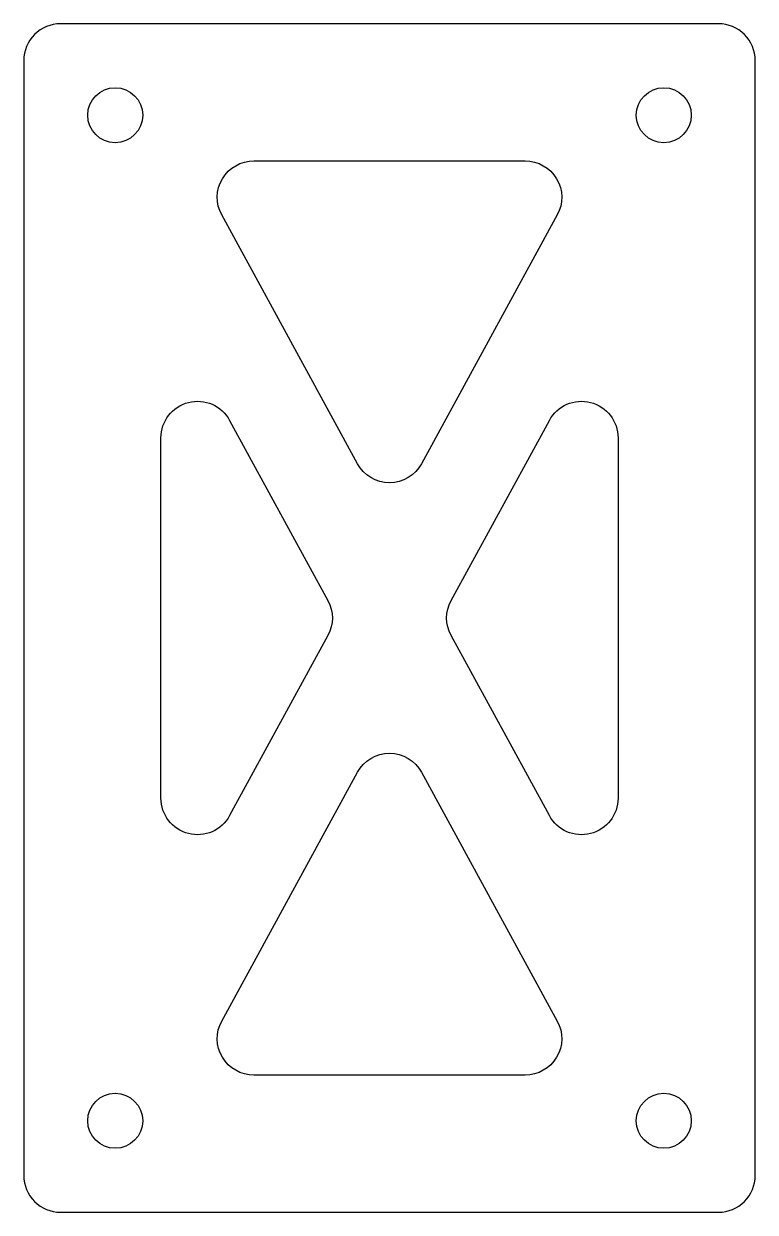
# Model space of a CAD drawing. Header units: millimetres. Extents: x 0 to 40, y -65 to 0.
import ezdxf

# ---------------------------------------------------------------- set-up
doc = ezdxf.new("R2010")
doc.units = ezdxf.units.MM

msp = doc.modelspace()

# ---------------------------------------------------------------- linework, layer by layer
for points in [[(0, -63, 0.414214), (2, -65), (38, -65, 0.414214), (40, -63), (40, -2, 0.414214), (38, 0), (2, 0, 0.414214), (0, -2)], [(18.244, -24.06), (10.825, -10.458, -0.569294), (12.58, -7.5), (27.42, -7.5, -0.569294), (29.175, -10.458), (21.756, -24.06, -0.593633)], [(16.63, -33.458), (11.256, -43.31, -0.777005), (7.5, -42.353), (7.5, -22.647, -0.777005), (11.256, -21.69), (16.63, -31.542, -0.254994)], [(23.37, -31.542), (28.744, -21.69, -0.777005), (32.5, -22.647), (32.5, -42.353, -0.777005), (28.744, -43.31), (23.37, -33.458, -0.254994)], [(21.756, -40.94), (29.175, -54.542, -0.569294), (27.42, -57.5), (12.58, -57.5, -0.569294), (10.825, -54.542), (18.244, -40.94, -0.593633)]]:
    msp.add_lwpolyline(points, format="xyb", close=True)
for centre in [(5, -5), (35, -5), (5, -60), (35, -60)]:
    msp.add_circle(centre, 1.505)

doc.saveas('drawing.dxf')
